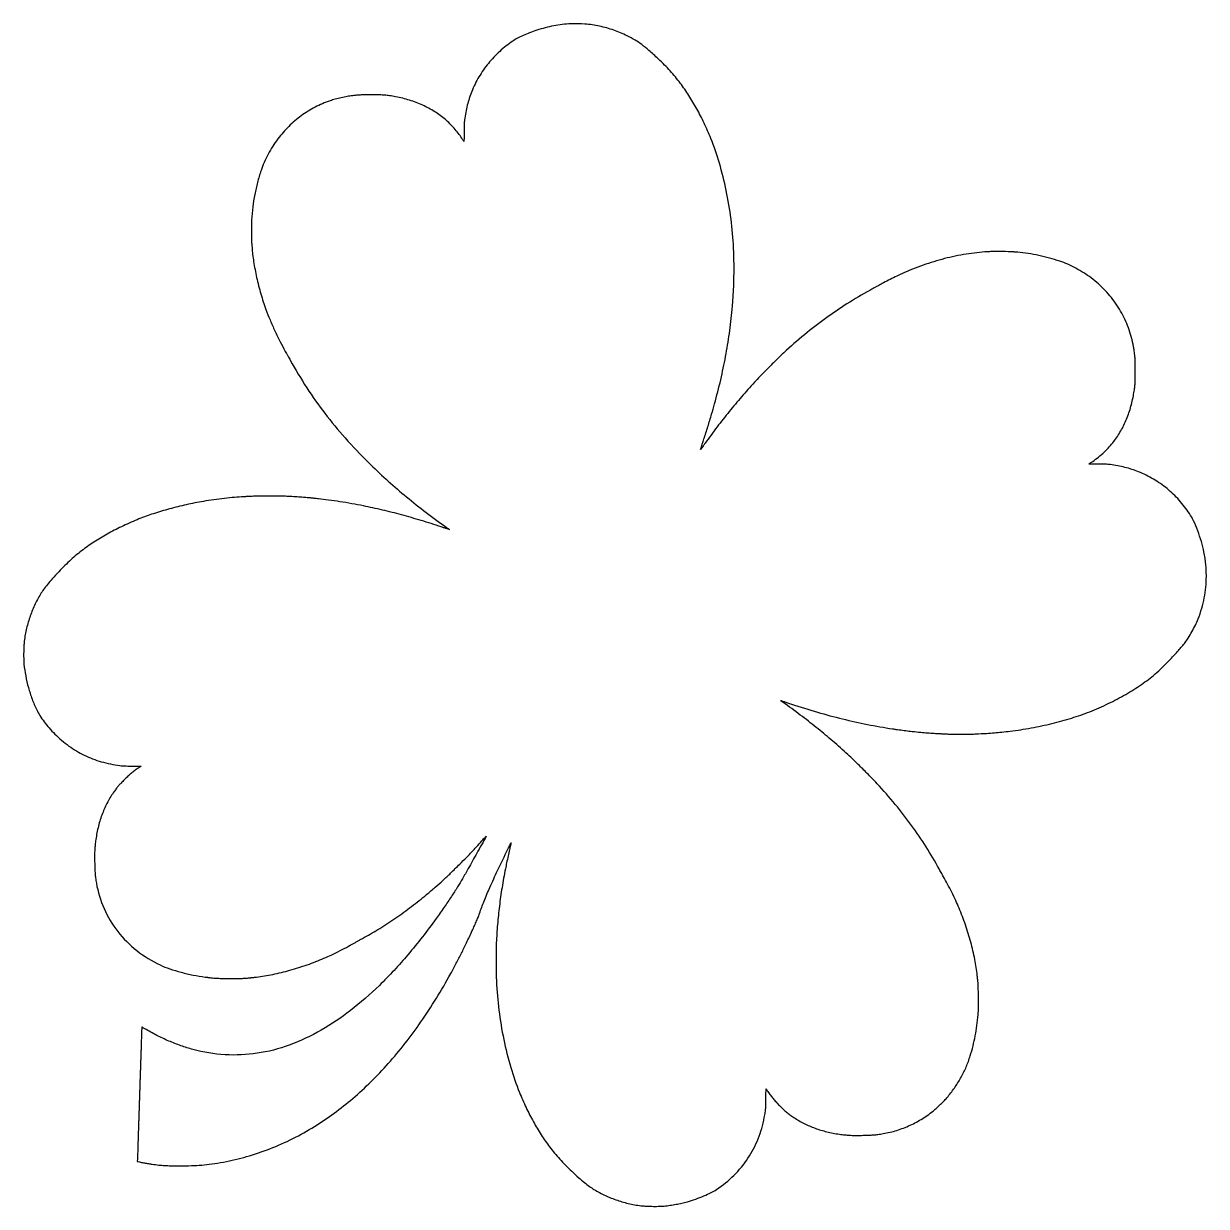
# Model space of a CAD drawing. Extents: x 313 to 4687, y 313 to 4688.
import ezdxf

# ---------------------------------------------------------------- set-up
doc = ezdxf.new("R2010")
doc.units = 0

msp = doc.modelspace()

# ---------------------------------------------------------------- linework, layer by layer
msp.add_lwpolyline([(2337, 4687.329375, 0.016068), (2304.698967, 4684.520408, 0.017181), (2273.364546, 4679.680903, 0.017055), (2242.224261, 4672.661657, 0.015344), (2210.504357, 4663.316999, 0.01207), (2184.317182, 4654.014711, 0.014822), (2160.368399, 4644.027332, 0.016215), (2139.332122, 4633.67899, 0.025223), (2121.999941, 4623.28882, 0.036888), (2073.561116, 4585.367415, 0.037489), (2031.502515, 4540.929905, 0.037683), (1996.742296, 4490.943649, 0.038135), (1970.034529, 4436.5, 0.016256), (1960.98257, 4411.494402, 0.01648), (1953.619435, 4386.066166, 0.01607), (1947.792141, 4359.605358, 0.013877), (1943.346604, 4331.5, 0.012398), (1942.447501, 4322.91317, 0.010073), (1941.898265, 4313.675606, 0.007226), (1941.606372, 4301.902776, 0.002474), (1941.514393, 4284.833164, -0.000389), (1941.499144, 4272.318388, -0.000654), (1941.464428, 4261.811219, -0.000027), (1941.42029, 4252.352813, -0.704435), (1941.364509, 4252.333164, -0.022648), (1941.261392, 4252.47259, -0.000019), (1938.908188, 4255.975992, -0.000209), (1936.283634, 4259.887225, -0.000128), (1933.192828, 4264.5, 0.018457), (1920.150197, 4282.501593, 0.015378), (1905.025757, 4300.653732, 0.015378), (1888.813416, 4317.842629, 0.018451), (1872.5, 4332.948257, 0.036329), (1833.099645, 4362.127721, 0.033534), (1788.850409, 4386.173838, 0.032518), (1740.409783, 4404.724307, 0.029716), (1688.5, 4417.498889, 0.008434), (1665.811154, 4421.277264, 0.017862), (1648.104149, 4423.276478, 0.015063), (1628.521219, 4424.189438, 0.004453), (1598.5, 4424.416324, 0.002279), (1573.657634, 4424.269608, 0.008069), (1557.719781, 4423.845562, 0.010638), (1544.206114, 4422.979331, 0.006743), (1528.5, 4421.422912, 0.01768), (1509.634932, 4418.617727, 0.010653), (1487.4863, 4414.029253, 0.01059), (1465.234379, 4408.424057, 0.015653), (1446, 4402.490045, 0.037517), (1390.642857, 4378.722575, 0.037672), (1339.539722, 4346.977819, 0.037398), (1293.443049, 4307.681821, 0.035834), (1252.997427, 4261.424696, 0.020401), (1234.160273, 4234.244061, 0.018693), (1217.010289, 4204.829497, 0.018908), (1202.310827, 4174.605146, 0.022409), (1190.826683, 4145, 0.01708), (1177.582838, 4100.792274, 0.017223), (1167.428741, 4055.905987, 0.01693), (1160.246655, 4009.691135, 0.015292), (1155.910596, 3961.5, 0.012973), (1155.3043, 3943.249811, 0.003089), (1155.271267, 3912.855755, 0.001687), (1155.536205, 3881.556378, 0.042165), (1156.361166, 3873, -0.020524), (1156.573528, 3871.485986, -0.002785), (1156.870147, 3868.296875, -0.003204), (1157.176495, 3864.511994, -0.002698), (1157.453595, 3860.5, 0.023112), (1163.271576, 3807.715615, 0.01614), (1174.482378, 3748.875052, 0.015627), (1190.046634, 3688.375118, 0.016861), (1209.018658, 3630.5, 0.01155), (1224.020403, 3592.229947, 0.008909), (1242.075784, 3551.194632, 0.008942), (1261.476432, 3511.053256, 0.012057), (1280.540783, 3475.5, -0.000901), (1284.856875, 3467.864927, -0.000569), (1289.867206, 3458.940625, -0.000571), (1294.771678, 3450.158023, -0.001052), (1298.738507, 3443, 0.017872), (1359.853, 3340.972055, 0.019385), (1426.55822, 3246.377532, 0.018944), (1501.819043, 3155.34438, 0.015602), (1588.635713, 3063.986817, 0.010547), (1653.195334, 3002.799755, 0.010489), (1720.395572, 2944.273767, 0.010141), (1792.150401, 2886.809257, 0.008527), (1870.399352, 2828.801958, -0.001036), (1877.23395, 2823.892279, -0.00177), (1882.917953, 2819.760575, -0.000217), (1887.913086, 2816.099183, -0.724771), (1887.880605, 2816, -0.079846), (1887.550627, 2816.053033, -0.000053), (1878.778329, 2818.948527, -0.000643), (1869.006308, 2822.189096, -0.000393), (1857.481252, 2826.037539, 0.006994), (1783.12588, 2849.77988, 0.007756), (1710.645456, 2870.588634, 0.007984), (1639.58695, 2888.588831, 0.008517), (1569.5, 2903.901146, 0.005483), (1526.499819, 2912.041563, 0.005162), (1482.459651, 2919.411373, 0.005347), (1440.286665, 2925.560581, 0.007802), (1403, 2929.99957, -0.000251), (1395.132221, 2930.815942, -0.000612), (1389.335902, 2931.427486, -0.000782), (1384.497378, 2931.951621, -0.000827), (1379.75, 2932.481346, 0.007085), (1366.600226, 2933.782226, 0.002391), (1347.404554, 2935.314518, 0.002172), (1324.336957, 2936.944196, 0.00155), (1298.5, 2938.576316, 0.007849), (1281.683025, 2939.321585, 0.002048), (1254.653037, 2939.98377, 0.002061), (1227.585385, 2940.424356, 0.007623), (1210.5, 2940.371524, 0.00089), (1185.313417, 2939.864716, 0.001266), (1162.928796, 2939.31771, 0.000365), (1143.153179, 2938.769897, 0.039551), (1140.5, 2938.483613, -0.027408), (1139.180105, 2938.30871, -0.002047), (1135.5625, 2938.044706, -0.002831), (1131.24195, 2937.771753, -0.002147), (1126.5, 2937.519545, 0.00976), (1093.097104, 2935.232469, 0.006572), (1055.063643, 2931.376955, 0.00638), (1015.52673, 2926.331413, 0.007088), (977.5, 2920.433791, 0.012143), (914.077104, 2908.083129, 0.012443), (851.845016, 2892.755076, 0.012899), (792.881314, 2875.019544, 0.016209), (739.299673, 2855.436912, 0.013904), (681.366953, 2830.21524, 0.016046), (627.678866, 2802.909034, 0.016777), (578.099928, 2773.448774, 0.018792), (532.5, 2741.762415, 0.011418), (509.339112, 2723.499909, 0.011696), (487.225087, 2704.341095, 0.011217), (465.209377, 2683.426997, 0.008882), (442.335366, 2659.877859, 0.005769), (418.715614, 2634.090595, 0.011322), (400.63237, 2612.939945, 0.013989), (386.514581, 2594.626944, 0.020545), (375.244866, 2577.711021, 0.027572), (352.765314, 2535.715958, 0.027439), (335.002841, 2491.435682, 0.027366), (322.156531, 2445.359941, 0.027089), (314.366771, 2398, 0.018453), (313.160697, 2381.267201, 0.007181), (312.680633, 2358.067313, 0.007154), (312.865278, 2334.932842, 0.019201), (313.863751, 2318.5, 0.021908), (320.134763, 2274.912627, 0.021228), (330.243432, 2231.573722, 0.021325), (343.934205, 2189.449958, 0.022645), (360.927031, 2149.5, 0.028657), (372.736815, 2128.124253, 0.020106), (388.318108, 2105.45897, 0.018823), (406.946108, 2082.428218, 0.016781), (427.955209, 2059.935356, 0.040137), (479.94664, 2015.63438, 0.043568), (536.998727, 1981.560388, 0.043065), (599.697009, 1957.58522, 0.037586), (668.5, 1943.350011, 0.012403), (677.081563, 1942.453627, 0.010008), (686.334689, 1941.904674, 0.007194), (698.12194, 1941.61165, 0.002481), (715.166801, 1941.5178, -0.000355), (727.681566, 1941.502106, -0.000596), (738.188732, 1941.468951, -0.000024), (747.650148, 1941.427362, -0.72142), (747.666801, 1941.376503, -0.011088), (747.529949, 1941.279803, -0.00001), (744.170873, 1939.01635, -0.000103), (740.421069, 1936.490838, -0.000063), (736, 1933.51536, 0.0105), (722.070764, 1923.71214, 0.015043), (710.182345, 1914.402385, 0.014329), (698.455823, 1904.053195, 0.008362), (684.972951, 1891.019331, 0.005815), (672.912412, 1878.680098, 0.013072), (664.123576, 1868.981029, 0.014183), (656.29765, 1859.336926, 0.008169), (647.400437, 1847.311807, 0.03351), (623.472743, 1808.603785, 0.030375), (604.0425, 1765.778873, 0.02931), (589.349037, 1719.36671, 0.026445), (579.580003, 1669.937576, 0.008667), (577.038478, 1649.696735, 0.013915), (575.652509, 1632.354196, 0.012261), (575.135361, 1613.483783, 0.005103), (575.322085, 1588, 0.003892), (575.986925, 1561.744003, 0.011645), (576.999043, 1543.813829, 0.013943), (578.729584, 1527.786779, 0.007919), (581.669755, 1508.5, 0.062156), (609.951704, 1414.162772, 0.061842), (660.584482, 1329.492774, 0.060975), (731.132848, 1258.785683, 0.05749), (818, 1205.542638, 0.026288), (852.92464, 1191.493882, 0.01678), (894.795508, 1178.70977, 0.016209), (939.592952, 1168.203695, 0.017929), (983.5, 1161.023723, -0.000362), (987.165648, 1160.555806, -0.000391), (990.7375, 1160.094393, -0.000368), (993.800848, 1159.693939, -0.001887), (995.5, 1159.464017, 0.012782), (1011.670377, 1157.633674, 0.009959), (1029.319336, 1156.445325, 0.007952), (1050.5432, 1155.778472, 0.003735), (1078, 1155.557794, 0.002529), (1103.92594, 1155.674232, 0.0075), (1121.708562, 1156.110868, 0.009818), (1136.603924, 1156.993454, 0.008014), (1152.5, 1158.505678, -0.000339), (1154.673565, 1158.746171, -0.000082), (1158.2625, 1159.140205, -0.000085), (1162.378125, 1159.590674, -0.000084), (1166.5, 1160.04042, 0.021412), (1226.356052, 1169.168236, 0.017288), (1289.698706, 1183.913985, 0.016825), (1353.817941, 1203.533648, 0.017178), (1416.024077, 1227.299755, 0.008828), (1444.465929, 1239.897122, 0.006642), (1475.302182, 1254.712435, 0.006541), (1506.362187, 1270.656353, 0.007573), (1535.5, 1286.668279, -0.000997), (1544.780211, 1291.92803, -0.000685), (1555.325, 1297.857711, -0.000691), (1565.492458, 1303.538441, -0.001406), (1573.5, 1307.968443, 0.014054), (1629.851524, 1341.032297, 0.011155), (1688.848567, 1379.772304, 0.010911), (1747.592653, 1422.169739, 0.011609), (1803.206506, 1466.248226, 0.005041), (1835.419367, 1493.574063, 0.007121), (1863.513156, 1518.605881, 0.006742), (1892.009765, 1545.450303, 0.003896), (1925.595396, 1578.465239, 0.001733), (1951.984362, 1604.99652, 0.004606), (1970.589784, 1624.182704, 0.005225), (1987.461512, 1642.279791, 0.002872), (2007.75, 1664.760841, -0.000908), (2013.981745, 1671.720824, -0.001539), (2019.226562, 1677.521181, -0.000143), (2023.903471, 1682.658618, -0.685164), (2024, 1682.621245, -0.127908), (2023.704979, 1681.486856, -0.000017), (1988.655929, 1618.665762, -0.000527), (1957.298802, 1562.605577, -0.001536), (1935.481861, 1523.976289, -0.010822), (1917.699658, 1494.232323, -0.006122), (1894.941318, 1458.937642, -0.005509), (1868.19132, 1419.497913, -0.004231), (1838.142033, 1377, -0.019202), (1734.165157, 1243.667342, -0.024816), (1628.354771, 1130.165451, -0.027157), (1521.237563, 1036.871586, -0.035374), (1413.324326, 964.380944, -0.04209), (1295.013483, 909.163962, -0.050876), (1176.347643, 878.753713, -0.052675), (1057.537236, 873.528381, -0.050861), (938.795268, 893.048617, -0.018494), (894.397327, 906.858084, -0.016865), (849.731827, 924.298595, -0.016389), (805.065867, 945.259047, -0.015156), (760.666576, 969.62109, 0.001072), (756.492821, 972.066639, 0.001736), (752.932147, 974.126195, 0.000239), (749.761077, 975.943719, 0.13073), (749.549501, 976, 0.40422), (749.431976, 975.886432, 0.000394), (749.296472, 971.837358, 0.003126), (749.175622, 967.263036, 0.001875), (749.086445, 961.829303, -0.002133), (748.99379, 956.35574, -0.003346), (748.862567, 951.651078, -0.000921), (748.713484, 947.5592, -0.120729), (748.576238, 947.079303, 0.121398), (748.434818, 946.582333, 0.00024), (748.143565, 938.298295, 0.001683), (747.851446, 928.967964, 0.001041), (747.567841, 918, -0.000848), (747.279584, 906.683743, -0.001083), (746.973657, 896.25625, -0.000838), (746.683555, 887.514181, -0.00915), (746.496605, 884, 0.008043), (746.312347, 880.675245, 0.001072), (746.051482, 873.653125, 0.001241), (745.780724, 865.326409, 0.001043), (745.534066, 856.5, -0.000649), (745.282413, 847.23383, -0.000575), (744.996712, 837.584375, -0.000577), (744.719379, 828.894166, -0.001763), (744.503656, 823, 0.000842), (744.289692, 817.434645, 0.000365), (744.022952, 810.03125, 0.000361), (743.75075, 802.158554, 0.00048), (743.515295, 795, -0.00003), (743.278338, 787.592806, -0.000019), (743.000708, 778.940625, -0.000019), (742.727003, 770.4308, -0.000035), (742.503341, 763.5, 0.000052), (742.279915, 756.5692, 0.000028), (742.006946, 748.059375, 0.000028), (741.730384, 739.407193, 0.000045), (741.494695, 732, -0.000225), (741.259722, 724.698448, -0.000153), (740.985764, 716.38125, -0.000154), (740.716223, 708.347963, -0.000308), (740.497353, 702, 0.000409), (740.278631, 695.619157, 0.000199), (740.009274, 687.471875, 0.000197), (739.735706, 678.993752, 0.000285), (739.501143, 671.5, -0.000289), (739.266524, 664.006248, -0.0002), (738.992785, 655.528125, -0.000202), (738.723177, 647.380843, -0.000414), (738.504157, 641, 0.000253), (738.286525, 634.718533, 0.000133), (738.022111, 626.9125, 0.000133), (737.755527, 618.916825, 0.000204), (737.529574, 612, -0.000001), (737.300838, 604.909611), (737.024785, 596.353125), (736.747184, 587.749153, -0.000001), (736.513279, 580.5, -0.000275), (736.27996, 573.390753, -0.000183), (736.004797, 565.234375, -0.000184), (735.731813, 557.31484, -0.000359), (735.507281, 551, 0.000982), (735.282859, 544.458534, 0.000423), (735.008205, 535.7375, 0.000419), (734.731478, 526.453558, 0.000555), (734.495974, 518, -0.001484), (734.253016, 509.82477, -0.001349), (733.954379, 501.386182, -0.001349), (733.646538, 493.839524, -0.004352), (733.384707, 488.8253), (732.79504, 479.1506), (736.64752, 478.050615, 0.019432), (745.032749, 476.005117, 0.004661), (759.098377, 473.284164, 0.004997), (774.470614, 470.617381, 0.007023), (788.240316, 468.568231, 0.006926), (813.209294, 465.561685, 0.011404), (834.400784, 463.794979, 0.010253), (857.162652, 462.887103, 0.004431), (887.5, 462.568643, 0.007576), (933.927225, 463.196283, 0.01409), (971.512478, 465.335256, 0.014456), (1008.271219, 469.541648, 0.008474), (1052, 476.589357, 0.025817), (1137.541121, 496.470733, 0.023165), (1223.795884, 525.659866, 0.022799), (1308.399017, 563.260947, 0.022978), (1389, 608.320361, 0.038657), (1530.003173, 711.773658, 0.033284), (1661.137072, 840.672484, 0.031135), (1781.988478, 994.726834, 0.025253), (1892.200099, 1173.5, 0.004239), (1912.867395, 1211.924438, 0.004992), (1931.761934, 1248.662993, 0.004708), (1950.806828, 1287.529771, 0.003117), (1971.976206, 1332.5, 0.004217), (1980.253277, 1350.773866, 0.004263), (1988.190157, 1369.118233, 0.004367), (1994.904437, 1385.402441, 0.013382), (1999.060266, 1396.592961, -0.013228), (2015.692945, 1441.422561, -0.008431), (2037.282117, 1492.686756, -0.006659), (2065.722921, 1554.901865, -0.003168), (2103.898551, 1634.25, -0.001271), (2108.19107, 1642.972936, -0.002099), (2111.866827, 1650.317188, -0.000198), (2115.18029, 1656.862293, -0.282625), (2115.404451, 1657, -0.474925), (2115.522948, 1656.854665, -0.001571), (2114.985807, 1654.282813, -0.006162), (2114.313906, 1651.297216, -0.003643), (2113.442202, 1647.75, 0.006294), (2109.659369, 1631.996607, 0.002101), (2104.512705, 1608.859277, 0.00213), (2099.163513, 1583.813282, 0.002872), (2094.549919, 1561.101479, 0.008737), (2082.092911, 1491.536833, 0.009406), (2072.409148, 1423.268262, 0.009527), (2065.402906, 1355.5158, 0.009507), (2060.977286, 1287.5, 0.008889), (2060.33036, 1264.55273, 0.001569), (2060.017219, 1221.473256, 0.000984), (2059.921431, 1177.162898, 0.020818), (2060.46718, 1164, -0.005883), (2060.679798, 1161.023129, -0.001465), (2060.955943, 1156.15, -0.001497), (2061.238893, 1150.571875, -0.001504), (2061.488007, 1145, 0.021241), (2070.45508, 1038.687369, 0.019434), (2088.559661, 930.285307, 0.019871), (2114.415347, 826.468608, 0.02588), (2146.664682, 734, 0.013995), (2171.279296, 678.178803, 0.015579), (2198.17107, 625.817077, 0.016189), (2227.197243, 577.171567, 0.018291), (2258.215637, 532.5, 0.01162), (2276.346673, 509.461248, 0.011888), (2295.395005, 487.46787, 0.011313), (2316.334632, 465.443783, 0.008665), (2340.170328, 442.299572, 0.005811), (2365.909274, 418.715839, 0.011356), (2387.054786, 400.636176, 0.014015), (2405.375734, 386.515066, 0.020626), (2422.288979, 375.25466, 0.027416), (2464.369932, 352.737784, 0.027468), (2508.636147, 334.976187, 0.027418), (2554.661789, 322.147246, 0.02709), (2602, 314.36954, 0.018361), (2618.793056, 313.158988, 0.007184), (2642.031024, 312.673777, 0.007142), (2665.168407, 312.853668, 0.0195), (2681.5, 313.852028, 0.010824), (2703.531474, 316.546492, 0.010353), (2725.755858, 320.225433, 0.010532), (2747.388751, 324.741828, 0.012428), (2767.64081, 329.950521, 0.01473), (2798.590366, 339.729889, 0.015016), (2828.709909, 351.257742, 0.015924), (2855.365287, 363.399001, 0.031646), (2875.46756, 374.976335, 0.048752), (2939.770385, 427.319376, 0.050878), (2991.699906, 490.434102, 0.051146), (3029.595748, 562.41372, 0.050276), (3052.35848, 641, 0.008092), (3055.590219, 660.373974, 0.016682), (3057.364278, 675.633258, 0.015042), (3058.217824, 691.938884, 0.005418), (3058.4822, 715.166801, -0.000447), (3058.500219, 727.681565, -0.000752), (3058.540557, 738.188732, -0.000033), (3058.5917, 747.641691, -0.6785), (3058.655865, 747.666801, -0.041157), (3058.769337, 747.523353, -0.000051), (3060.803521, 744.464623, -0.00046), (3063.077603, 741.037568, -0.000283), (3065.748161, 737, 0.012719), (3075.110819, 723.582283, 0.014301), (3084.798066, 711.184418, 0.013545), (3095.632708, 698.805275, 0.009467), (3108.477976, 685.424568, 0.008548), (3122.550403, 671.784934, 0.015142), (3134.673316, 661.100648, 0.015927), (3146.986188, 651.539242, 0.010781), (3161.582529, 641.405726, 0.029591), (3199.434199, 619.424046, 0.028824), (3239.94355, 601.849369, 0.027956), (3283.398812, 588.606454, 0.024421), (3330.062424, 579.580003, 0.008667), (3350.303265, 577.038478, 0.013915), (3367.645804, 575.652509, 0.012261), (3386.516217, 575.135361, 0.005103), (3412, 575.322085, 0.003892), (3438.255997, 575.986925, 0.011645), (3456.186171, 576.999043, 0.013943), (3472.213221, 578.729584, 0.007919), (3491.5, 581.669755, 0.033068), (3542.689333, 593.82986, 0.033294), (3591.708477, 612.611894, 0.033035), (3638.153587, 637.895295, 0.031467), (3681.663457, 669.450823, 0.016192), (3693.138147, 679.571235, 0.007124), (3707.683838, 693.65875, 0.007118), (3721.803743, 708.13569, 0.016438), (3731.888319, 719.5, 0.022501), (3758.659658, 754.867108, 0.025518), (3780.959315, 791.08257, 0.025842), (3799.219555, 828.959275, 0.024293), (3813.897285, 869.297584, 0.013664), (3824.218005, 906.148588, 0.014015), (3832.414357, 943.199135, 0.013686), (3838.681957, 981.473195, 0.011776), (3843.215181, 1022, 0.018829), (3844.544525, 1048.463722, 0.006431), (3844.532056, 1086.909751, 0.006468), (3843.524666, 1125.467077, 0.017957), (3841.494322, 1152.5, -0.000339), (3841.253829, 1154.673565, -0.000082), (3840.859795, 1158.2625, -0.000085), (3840.409326, 1162.378125, -0.000084), (3839.95958, 1166.5, 0.021412), (3830.831764, 1226.356052, 0.017288), (3816.086015, 1289.698706, 0.016825), (3796.466352, 1353.817941, 0.017178), (3772.700245, 1416.024077, 0.008797), (3760.349085, 1443.914593, 0.006296), (3745.599238, 1474.678583, 0.00629), (3730.054399, 1505.111181, 0.008684), (3715.288254, 1532, -0.001087), (3710.996018, 1539.54217, -0.000854), (3706.374094, 1547.7375, -0.000863), (3702.102091, 1555.373512, -0.002124), (3698.998306, 1561, 0.01658), (3651.114789, 1642.162958, 0.015599), (3597.020585, 1721.681572, 0.015213), (3536.668308, 1799.608602, 0.013983), (3470.022873, 1876, 0.00848), (3449.748578, 1897.233595, 0.002213), (3416.462023, 1930.634992, 0.002233), (3382.815921, 1963.802049, 0.008112), (3361, 1984.435032, 0.007517), (3306.348825, 2032.978513, 0.007989), (3251.34666, 2078.863299, 0.007736), (3193.307197, 2124.264511, 0.006207), (3129.5, 2171.369933, -0.001912), (3122.699343, 2176.300811, -0.003555), (3117.228125, 2180.359775, -0.001798), (3112.913431, 2183.632928, -0.852692), (3113, 2183.793717, 0.003724), (3114.171567, 2183.395357, 0.000021), (3125.221875, 2179.7301, 0.000091), (3137.825789, 2175.552666, 0.000058), (3152.5, 2170.693894, 0.009162), (3249.02843, 2140.695668, 0.010691), (3341.770038, 2115.864994, 0.01096), (3433.37995, 2095.542305, 0.01071), (3526.5, 2079.081136, 0.005243), (3539.219729, 2077.248919, 0.000911), (3563.289317, 2074.08368, 0.00088), (3587.371259, 2071.004533, 0.005737), (3599.5, 2069.616607, 0.002199), (3630.68494, 2066.548575, 0.003722), (3656.835187, 2064.288151, 0.004296), (3679.999848, 2062.659516, 0.005031), (3702, 2061.524651, -0.001357), (3707.82747, 2061.266962, -0.001048), (3714.178125, 2060.955521, -0.00106), (3720.107627, 2060.639668, -0.002544), (3724.5, 2060.373938, 0.015223), (3739.038539, 2059.863885, 0.001176), (3778.064212, 2059.775163, 0.001425), (3816.643585, 2059.888143, 0.010576), (3835, 2060.3826, 0.002463), (3873.951973, 2062.449254, 0.005659), (3903.241974, 2064.480867, 0.006381), (3930.256923, 2067.009576, 0.004111), (3961.5, 2070.596813, 0.014622), (4039.403361, 2082.512718, 0.014762), (4116.228139, 2098.931163, 0.015243), (4189.286668, 2119.194067, 0.018879), (4255.858957, 2142.652465, 0.017473), (4324.76579, 2172.723362, 0.01921), (4389.211944, 2206.672635, 0.020246), (4447.415826, 2243.468128, 0.026057), (4497.550606, 2282.084454, 0.015265), (4524.706946, 2306.829101, 0.009819), (4554.722966, 2337.069885, 0.009734), (4584.009998, 2368.979858, 0.013358), (4609, 2398.867888, 0.029619), (4620.356371, 2415.100949, 0.012278), (4633.823465, 2438.261999, 0.012291), (4646.731248, 2463.205346, 0.01876), (4656.565742, 2485.5, 0.021368), (4670.352282, 2525.077858, 0.025035), (4679.893705, 2563.665025, 0.025287), (4685.461451, 2602.670832, 0.02266), (4687.337125, 2643.5, 0.010787), (4686.838619, 2667.259242, 0.014113), (4685.302498, 2688.926686, 0.014186), (4682.554704, 2710.382739, 0.011089), (4678.397727, 2733.5, 0.021942), (4668.848293, 2771.861619, 0.017945), (4655.398217, 2811.946296, 0.018429), (4640.102642, 2848.482019, 0.038139), (4625.019083, 2875.474907, 0.036802), (4586.679195, 2924.938195, 0.037822), (4541.826245, 2967.759765, 0.038135), (4491.40851, 3003.026948, 0.038795), (4436.5, 3029.999484, 0.016209), (4411.513928, 3039.025021, 0.016392), (4386.088373, 3046.375932, 0.015976), (4359.619161, 3052.203627, 0.013786), (4331.5, 3056.660518, 0.012387), (4322.902278, 3057.565305, 0.010209), (4313.696963, 3058.115141, 0.007295), (4301.954219, 3058.404681, 0.00246), (4284.833154, 3058.492729, -0.000463), (4272.318376, 3058.507111, -0.000779), (4261.811205, 3058.545288, -0.000035), (4252.359824, 3058.595016, -0.67221), (4252.333154, 3058.661442, -0.046074), (4252.47755, 3058.777461, -0.000072), (4255.241614, 3060.606733, -0.000579), (4258.345884, 3062.655345, -0.000358), (4262, 3065.057003, 0.021723), (4283.045251, 3080.214496, 0.017932), (4304.132944, 3098.102092, 0.017935), (4323.880182, 3117.450713, 0.021758), (4340.895844, 3137, 0.03439), (4367.849811, 3176.066086, 0.032169), (4389.868961, 3219.318795, 0.031124), (4406.774503, 3266.45776, 0.027807), (4418.453321, 3317.131261, 0.007726), (4421.786578, 3338.398753, 0.017363), (4423.502844, 3354.638655, 0.014215), (4424.26894, 3372.807873, 0.003715), (4424.452292, 3402, 0.002216), (4424.351259, 3420.098841, 0.003574), (4424.086728, 3435.509644, 0.003817), (4423.693998, 3447.799223, 0.016983), (4423.163479, 3455, -0.000081), (4422.649525, 3459.769529, -0.000079), (4422.131574, 3464.590625, -0.000078), (4421.67712, 3468.833179, -0.00029), (4421.39344, 3471.5, 0.01452), (4420.040687, 3481.501906, 0.005785), (4417.630148, 3495.132153, 0.005802), (4414.752985, 3509.456937, 0.008558), (4411.867385, 3521.953482, 0.043237), (4389.686337, 3586.611612, 0.04312), (4356.699775, 3646.554003, 0.042746), (4313.614043, 3700.415408, 0.040978), (4261.424696, 3747.002573, 0.020401), (4234.244061, 3765.839727, 0.018693), (4204.829497, 3782.989711, 0.018908), (4174.605146, 3797.689173, 0.022409), (4145, 3809.173317, 0.015306), (4107.118456, 3820.668537, 0.014033), (4067.496874, 3830.194528, 0.014143), (4027.751086, 3837.410533, 0.016304), (3989.5, 3841.972697, -0.001073), (3984.229602, 3842.439014, -0.001193), (3979.14375, 3842.912245, -0.001102), (3974.807856, 3843.335773, -0.006235), (3972.5, 3843.595442, 0.029006), (3962.623995, 3844.25335, 0.001207), (3927.272936, 3844.469305, 0.001808), (3892.963896, 3844.471948, 0.015219), (3877.5, 3843.946364, 0.023946), (3798.531245, 3835.041336, 0.022721), (3719.359807, 3818.529627, 0.02221), (3640.258497, 3794.454003, 0.020561), (3561.5, 3762.906932, 0.008158), (3542.909289, 3754.190738, 0.003302), (3517.840189, 3741.728542, 0.003286), (3493.049584, 3728.994725, 0.008644), (3475.5, 3719.444452, -0.000882), (3467.864932, 3715.134601, -0.000557), (3458.940625, 3710.13081, -0.000559), (3450.158033, 3705.232213, -0.00103), (3443, 3701.269504, 0.014975), (3358.118338, 3651.136754, 0.015954), (3278.203559, 3597.00844, 0.01574), (3200.938452, 3537.199955, 0.013782), (3124, 3470.022873, 0.00848), (3102.766405, 3449.748578, 0.002213), (3069.365008, 3416.462023, 0.002233), (3036.197951, 3382.815921, 0.008112), (3015.564968, 3361, 0.00757), (2968.257634, 3307.729137, 0.007609), (2922.667457, 3253.140893, 0.007451), (2877.865066, 3196.087954, 0.006608), (2832.920021, 3135.416359, -0.001447), (2826.345772, 3126.347532, -0.002617), (2820.902649, 3118.966056, -0.000965), (2816.371775, 3112.912959, -0.855676), (2816.208293, 3113, 0.005168), (2829.088914, 3151.395138, 0.003095), (2843.639268, 3197.267659, 0.003099), (2857.532447, 3243.027538, 0.005469), (2868.354206, 3281, 0.00944), (2891.060105, 3370.742658, 0.011161), (2909.018131, 3456.42008, 0.011316), (2922.936299, 3541.765752, 0.010255), (2933.502243, 3630.5, 0.005909), (2935.093324, 3648.914453, 0.002625), (2936.776817, 3673.230792, 0.002527), (2938.347791, 3699.9088, 0.002706), (2939.610367, 3726, 0.00903), (2940.107331, 3745.968326, 0.001708), (2940.231558, 3782.416026, 0.00152), (2940.120384, 3818.912567, 0.012121), (2939.609631, 3835.749848, -0.000494), (2939.334983, 3840.871144, -0.00029), (2939.015947, 3846.999785, -0.00029), (2938.704034, 3853.128475, -0.000494), (2938.451439, 3858.249848, 0.019744), (2929.088672, 3964.64173, 0.019301), (2911.321664, 4070.780508, 0.019872), (2886.150818, 4171.80123, 0.025077), (2854.569818, 4262.790119, 0.013754), (2829.47768, 4320.250474, 0.016166), (2802.490371, 4373.173821, 0.016872), (2773.281418, 4422.164536, 0.018198), (2741.52336, 4467.820445, 0.01155), (2723.402771, 4490.822052, 0.011863), (2704.395692, 4512.753756, 0.01131), (2683.5363, 4534.681895, 0.008705), (2659.829672, 4557.685171, 0.008147), (2625.34489, 4588.960931, 0.020574), (2598.992724, 4610.236219, 0.024924), (2574.182096, 4626.784593, 0.018544), (2545.305747, 4642.608755, 0.032388), (2495.536356, 4663.619762, 0.030819), (2442.64494, 4678.434382, 0.031188), (2389.004105, 4686.493214, 0.035359)], format="xyb", close=True)

doc.saveas('drawing.dxf')
